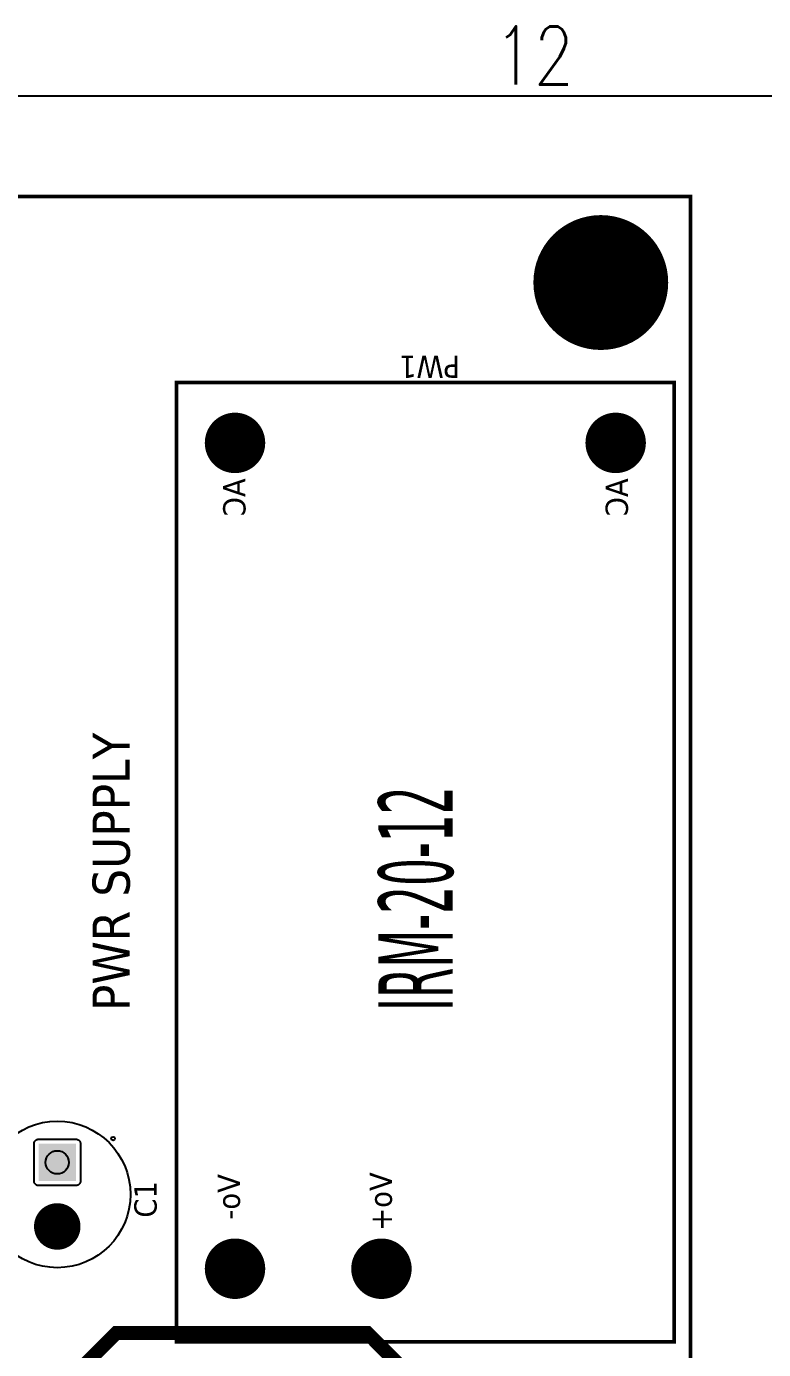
# Model space of a CAD drawing. Header units: millimetres. Extents: x 123.5 to 144.3, y 105.4 to 121.6.
# Drawn here: x 131.006 to 133.384, y 113.844 to 118.112 of the extents above; entities that cross this region are included whole.
import ezdxf
from ezdxf.enums import TextEntityAlignment as Align

# ---------------------------------------------------------------- set-up
doc = ezdxf.new("R2010")
doc.units = ezdxf.units.MM
doc.layers.add('DESC', color=250, linetype='Continuous')
doc.layers.add('WIRES', color=7, linetype='Continuous')
doc.layers.add('WIRENO', color=7, linetype='Continuous', true_color=0x000000)
doc.styles.get("Standard").update_dxf_attribs({"font": 'tahoma.ttf'})
doc.styles.add('WD', font='romans.shx')

# ---------------------------------------------------------------- blocks, each defined once
blk = doc.blocks.new('EPAD')
at = {"const_width": 0.5}
blk.add_lwpolyline([(-0.25, 0, 1), (0.25, 0, 1)], format="xyb", close=True, dxfattribs=at)
blk = doc.blocks.new('RPAD')
blk.add_trace([(-0.5, -0.5), (-0.5, 0.5), (0.5, -0.5), (0.5, 0.5)])
blk = doc.blocks.new('Scrubber')
for points, const_width in [([(127.9875, 110.0638), (134.1975, 110.0638), (134.1975, 114.0288), (127.9875, 114.0288), (127.9875, 110.0638)], 0.008), ([(127.9875, 110.0638), (134.1975, 110.0638), (134.1975, 114.0288), (127.9875, 114.0288), (127.9875, 110.0638)], 0.008), ([(131.5881, 111.3794), (131.6736, 111.3794), (131.7536, 111.2994), (131.7536, 110.7593), (131.6394, 110.6451), (130.6302, 110.6451), (130.587, 110.6883), (130.587, 110.7453), (130.5809, 110.7703)], 0.03), ([(131.7345, 110.0989), (133.7974, 110.0989), (133.7974, 111.1698), (131.7345, 111.1698), (131.7345, 110.0989)], 0.008), ([(131.7345, 110.0989), (133.7974, 110.0989), (133.7974, 111.1698), (131.7345, 111.1698), (131.7345, 110.0989)], 0.008)]:
    blk.add_lwpolyline(points, dxfattribs=dict(const_width=const_width))
blk.add_lwpolyline([(132.1606, 111.3762), (132.0806, 111.3762), (132.0795, 111.3763), (132.0785, 111.3764), (132.0775, 111.3767), (132.0766, 111.377), (132.0757, 111.3774), (132.0749, 111.3779), (132.0742, 111.3785), (132.0734, 111.3791), (132.0728, 111.3798), (132.0722, 111.3806), (132.0717, 111.3814), (132.0713, 111.3823), (132.071, 111.3832), (132.0708, 111.3842), (132.0706, 111.3852), (132.0706, 111.3862), (132.0706, 111.4662), (132.0706, 111.4673), (132.0708, 111.4683), (132.071, 111.4692), (132.0713, 111.4701), (132.0717, 111.471), (132.0722, 111.4718), (132.0728, 111.4726), (132.0734, 111.4733), (132.0742, 111.474), (132.0749, 111.4745), (132.0757, 111.475), (132.0766, 111.4754), (132.0775, 111.4758), (132.0785, 111.476), (132.0795, 111.4762), (132.0806, 111.4762), (132.1606, 111.4762), (132.1616, 111.4762), (132.1626, 111.476), (132.1636, 111.4758), (132.1645, 111.4754), (132.1654, 111.475), (132.1662, 111.4745), (132.167, 111.474), (132.1677, 111.4733), (132.1683, 111.4726), (132.1689, 111.4718), (132.1694, 111.471), (132.1698, 111.4701), (132.1701, 111.4692), (132.1704, 111.4683), (132.1705, 111.4673), (132.1706, 111.4662), (132.1706, 111.3862), (132.1705, 111.3852), (132.1704, 111.3842), (132.1701, 111.3832), (132.1698, 111.3823), (132.1694, 111.3814), (132.1689, 111.3806), (132.1683, 111.3798), (132.1677, 111.3791), (132.167, 111.3785), (132.1662, 111.3779), (132.1654, 111.3774), (132.1645, 111.377), (132.1636, 111.3767), (132.1626, 111.3764), (132.1616, 111.3763), (132.1606, 111.3762)], close=True)
for centre, radius in [((132.0517, 111.4262), 0.1575), ((132.0517, 111.4262), 0.1575), ((131.9828, 111.4262), 0.01), ((132.1206, 111.4262), 0.025), ((132.1717, 111.3061), 0.00394), ((132.1717, 111.3061), 0.00394), ((131.8919, 111.0438), 0.03), ((133.6675, 111.0438), 0.03), ((131.8919, 110.7288), 0.03), ((134.0123, 110.2569), 0.03), ((133.6675, 110.2249), 0.03)]:
    blk.add_circle(centre, radius)
for p, xscale, yscale in [((131.9828, 111.4262), 0.1, 0.1), ((131.9828, 111.4262), 0.08, 0.08), ((131.8919, 111.0438), 0.13, 0.13), ((131.8919, 111.0438), 0.1, 0.1), ((133.6675, 111.0438), 0.13, 0.13), ((133.6675, 111.0438), 0.1, 0.1), ((131.8919, 110.7288), 0.13, 0.13), ((131.8919, 110.7288), 0.1, 0.1), ((134.0123, 110.2569), 0.29, 0.29), ((134.0123, 110.2569), 0.25, 0.25), ((133.6675, 110.2249), 0.13, 0.13), ((133.6675, 110.2249), 0.1, 0.1)]:
    blk.add_blockref('EPAD', p, dxfattribs=dict(xscale=xscale, yscale=yscale))
at = {"xscale": 0.08, "yscale": 0.08, "rotation": 180}
blk.add_blockref('RPAD', (132.1206, 111.4262), dxfattribs=at)
blk.add_text('PWR SUPPLY', height=0.08).set_placement((132.4459, 111.2703))
blk.add_text('PWR SUPPLY', height=0.08).set_placement((132.4459, 111.2703))
for s, height, width, p in [('C1', 0.048, 1.041667, (132.0017, 111.2124)), ('C1', 0.048, 1.041667, (132.0017, 111.2124)), ('IRM-20-12', 0.16, 0.5, (132.4459, 110.5753)), ('IRM-20-12', 0.16, 0.5, (132.4459, 110.5753))]:
    blk.add_text(s, height=height, dxfattribs=dict(width=width)).set_placement(p)
at = {"text_generation_flag": 2, "width": 1.041667}
for s, p in [('Vo-', (132.0954, 111.0331)), ('Vo-', (132.0954, 111.0331)), ('AC', (133.5914, 111.0213)), ('AC', (133.5914, 111.0213)), ('Vo+', (132.0993, 110.7063)), ('Vo+', (132.0993, 110.7063)), ('AC', (133.5914, 110.1985)), ('AC', (133.5914, 110.1985))]:
    blk.add_text(s, height=0.048, dxfattribs=at).set_placement(p)
at = {"width": 1.041667}
blk.add_text('PW1', height=0.048, rotation=90, dxfattribs=at).set_placement((133.8554, 110.5594))
blk.add_text('PW1', height=0.048, rotation=90, dxfattribs=at).set_placement((133.8554, 110.5594))
blk = doc.blocks.new('WD_WNH')
at = {"linetype": 'Continuous', "style": 'WD', "width": 0.8}
blk.add_attdef('WIRENO', text='', height=0.125, dxfattribs=at).set_placement((0, 0.0625), align=Align.CENTER)
at = {"style": 'WD', "flags": 1}
for tag, p in [('W01USER', (0, 0.0781)), ('W02USER', (0, 0.0703)), ('W03USER', (0, 0.0625)), ('W04USER', (0, 0.0547)), ('W05USER', (0, 0.0469)), ('W06USER', (0, 0.0391)), ('W07USER', (0, 0.0312)), ('W08USER', (0, 0.0234)), ('W09USER', (0, 0.0156)), ('W10USER', (0, 0.0078))]:
    blk.add_attdef(tag, text='', height=0.005, dxfattribs=at).set_placement(p, align=Align.CENTER)

msp = doc.modelspace()

# ---------------------------------------------------------------- linework, layer by layer
at = {"layer": 'WIRES'}
msp.add_line((130.6567, 117.888), (134.6329, 117.888), dxfattribs=at)

# ---------------------------------------------------------------- block references
at = {"layer": 'DESC', "xscale": 1.5, "yscale": 1.5, "zscale": 1.5, "rotation": 90}
msp.add_blockref('Scrubber', (298.2445, -83.7328), dxfattribs=at)
at = {"layer": 'WIRENO'}
ref = msp.add_blockref('WD_WNH', (132.6433, 117.8303), dxfattribs=dict(at, xscale=1.5, yscale=1.5, zscale=1.5))
ref.add_attrib('WIRENO', '12', dxfattribs={"linetype": 'Continuous', "height": 0.1875, "style": 'WD', "width": 0.8}).set_placement((132.6433, 117.924), align=Align.CENTER)

doc.saveas('drawing.dxf')
